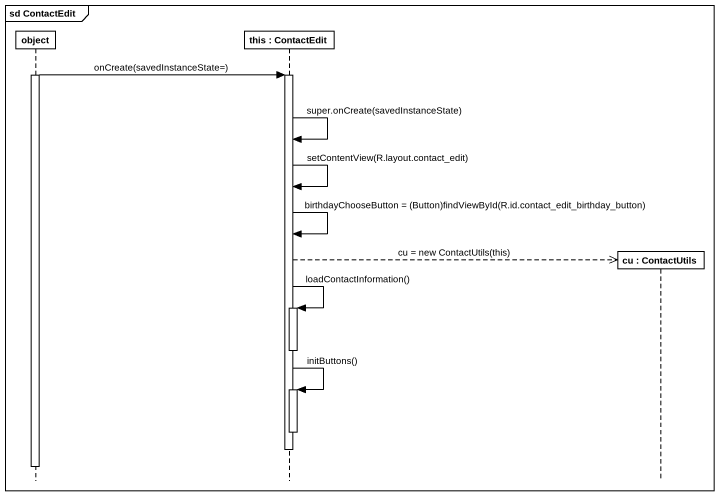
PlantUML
@startuml
mainframe sd ContactEdit
hide footbox
participant "object" as object_
participant "this : ContactEdit" as this
participant "cu : ContactUtils" as cu

activate object_
object_ -> this : onCreate(savedInstanceState=)
activate this
this -> this : super.onCreate(savedInstanceState)
this -> this : setContentView(R.layout.contact_edit)
this -> this : birthdayChooseButton = (Button)findViewById(R.id.contact_edit_birthday_button)
this -->> cu ** : cu = new ContactUtils(this)
this -> this : loadContactInformation()
activate this
deactivate this
this -> this : initButtons()
activate this
deactivate this
deactivate this
deactivate object_
@enduml
